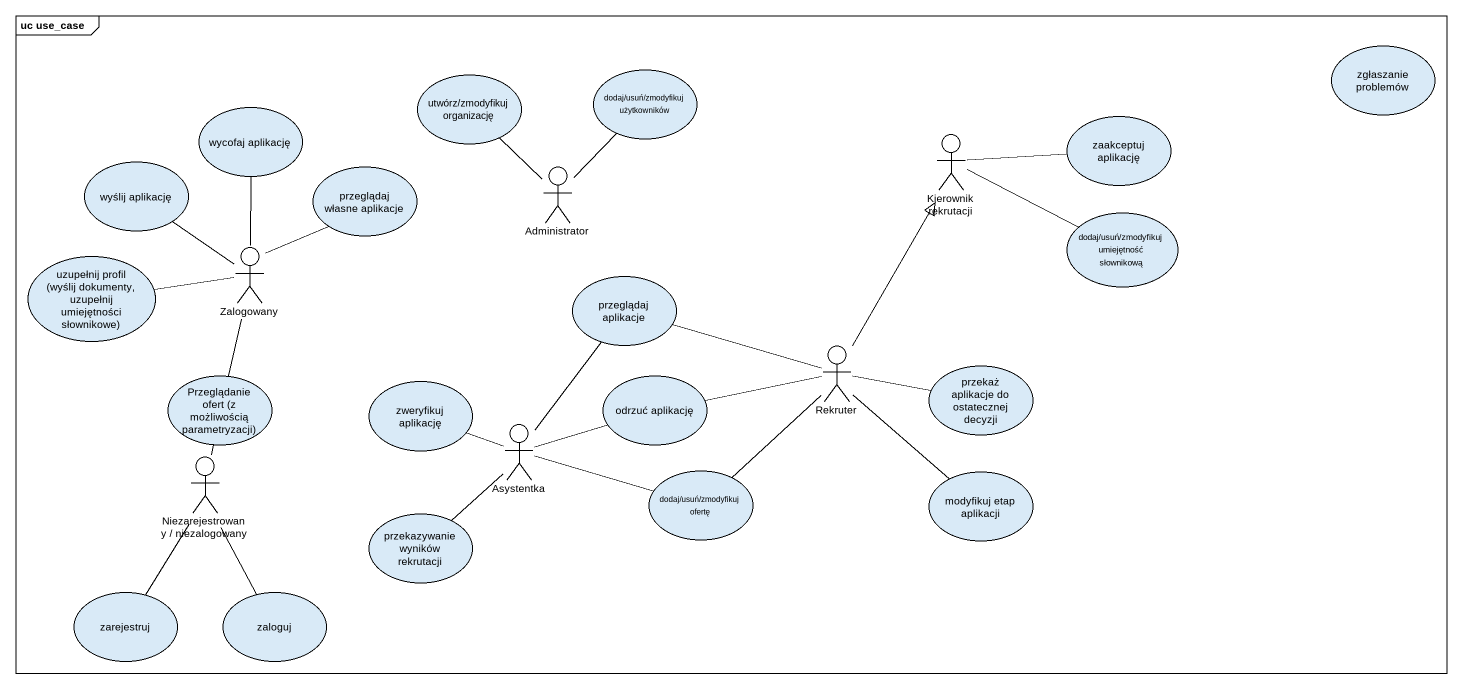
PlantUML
@startuml
mainframe uc use_case
usecase "zgłaszanie problemów" as zgłaszanie_problemów
usecase "utwórz/zmodyfikuj organizację" as utwórz_zmodyfikuj
usecase "dodaj/usuń/zmodyfikuj użytkowników" as dodaj_usuń_zmodyfikuj
usecase "wycofaj aplikację" as wycofaj_aplikację
actor "Kierownik rekrutacji" as Kierownik_rekrutacji
usecase "zaakceptuj aplikację" as zaakceptuj_aplikację
usecase "wyślij aplikację" as wyślij_aplikację
usecase "przeglądaj własne aplikacje" as przeglądaj_własne_aplikacje
actor Administrator
usecase "dodaj/usuń/zmodyfikuj umiejętność słownikową" as dodaj_usuń_zmodyfikuj_2
usecase "uzupełnij profil (wyślij dokumenty, uzupełnij umiejętności słownikowe)" as uzupełnij_profil_wyślij
actor Zalogowany
usecase "przeglądaj aplikacje" as przeglądaj_aplikacje
actor Rekruter
usecase "Przeglądanie ofert (z możliwością parametryzacji)" as Przeglądanie_ofert_z
usecase "zweryfikuj aplikację" as zweryfikuj_aplikację
usecase "odrzuć aplikację" as odrzuć_aplikację
usecase "przekaż aplikacje do ostatecznej decyzji" as przekaż_aplikacje_do
actor Asystentka
actor "Niezarejestrowany / niezalogowany" as Niezarejestrowany
usecase "dodaj/usuń/zmodyfikuj ofertę" as dodaj_usuń_zmodyfikuj_ofertę
usecase "modyfikuj etap aplikacji" as modyfikuj_etap_aplikacji
usecase "przekazywanie wyników rekrutacji" as przekazywanie_wyników
usecase zarejestruj
usecase zaloguj
utwórz_zmodyfikuj -- Administrator
dodaj_usuń_zmodyfikuj -- Administrator
wycofaj_aplikację -- Zalogowany
zaakceptuj_aplikację -left- Kierownik_rekrutacji
wyślij_aplikację -- Zalogowany
przeglądaj_własne_aplikacje -- Zalogowany
dodaj_usuń_zmodyfikuj_2 -left- Kierownik_rekrutacji
uzupełnij_profil_wyślij -right- Zalogowany
Zalogowany -- Przeglądanie_ofert_z
przeglądaj_aplikacje -- Asystentka
Rekruter -up-|> Kierownik_rekrutacji
Rekruter -left- przeglądaj_aplikacje
Rekruter -- modyfikuj_etap_aplikacji
Przeglądanie_ofert_z -- Niezarejestrowany
zweryfikuj_aplikację -right- Asystentka
odrzuć_aplikację -right- Rekruter
przekaż_aplikacje_do -left- Rekruter
Asystentka -right- odrzuć_aplikację
dodaj_usuń_zmodyfikuj_ofertę -up- Rekruter
dodaj_usuń_zmodyfikuj_ofertę -left- Asystentka
przekazywanie_wyników -up- Asystentka
zarejestruj -up- Niezarejestrowany
zaloguj -up- Niezarejestrowany
@enduml
